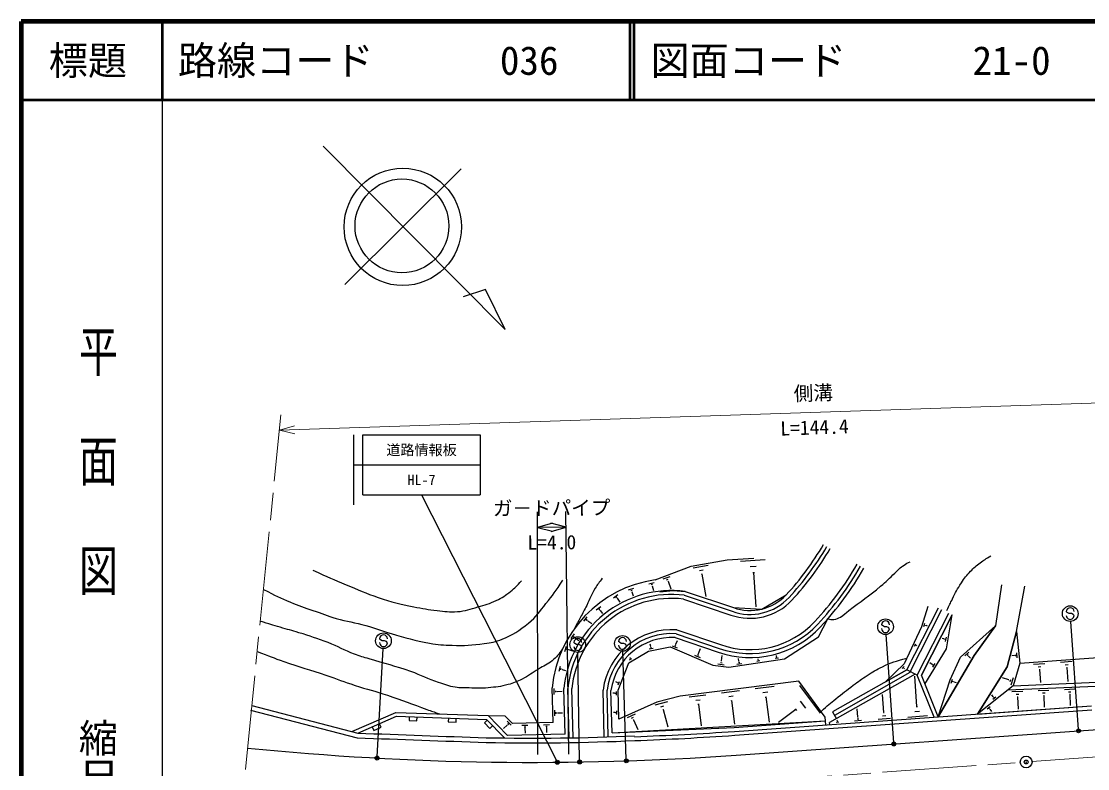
# Model space of a CAD drawing. Units: millimetres, scale not verified. Extents: x 40000 to 680000, y 20000 to 380000.
# Drawn here: x 40000 to 176229, y 284592 to 380000 of the extents above; entities that cross this region are included whole.
import ezdxf
from ezdxf.enums import TextEntityAlignment as Align

# ---------------------------------------------------------------- set-up
doc = ezdxf.new("R2010")
doc.units = ezdxf.units.MM
doc.header["$LTSCALE"] = 1000
doc.header["$PDMODE"] = 32
doc.header["$PDSIZE"] = 500
doc.linetypes.add('CHAIN', pattern=[18.5, 12, -1.5, 3.5, -1.5])
for name, color, linetype, lineweight in [('S-BGD', 7, 'Continuous', 25), ('S-BMK', 2, 'CHAIN', 13), ('S-BMK-SRVR', 3, 'Continuous', 25), ('S-STR-HTXT', 7, 'Continuous', 13), ('S-STR-STRC', 7, 'Continuous', 25), ('S-TTL', 2, 'Continuous', 140), ('S-TTL-BAND', 7, 'Continuous', 25), ('S-TTL-LINE', 7, 'Continuous', 50)]:
    doc.layers.add(name, color=color, linetype=linetype, lineweight=lineweight)
doc.layers.add('S-TTL-TXT', color=7, linetype='Continuous')
doc.styles.add('@ＭＳ ゴシック', font='')
doc.styles.add('ＭＳ ゴシック', font='')
doc.styles.get('@ＭＳ ゴシック').set_extended_font_data('@MS Gothic')
doc.styles.get('ＭＳ ゴシック').set_extended_font_data('MS Gothic')

msp = doc.modelspace()

# ---------------------------------------------------------------- linework, layer by layer
at = {"layer": 'S-BGD'}
for p, q in [((78543, 364058), (101822, 340668)), ((96198, 361190), (81327, 346390)), ((99315, 345745), (96467, 344808)), ((101822, 340668), (99315, 345745)), ((125594, 310438), (130184, 311237)), ((130184, 311237), (133559, 311444)), ((131887, 311091), (135015, 311283)), ((120990, 308687), (125594, 310438)), ((125826, 310224), (127726, 310555)), ((126622, 309874), (127096, 309956)), ((126882, 309430), (127001, 309450)), ((126942, 309440), (127442, 306568)), ((133108, 310381), (133890, 310429)), ((133449, 309617), (133645, 309629)), ((133547, 309623), (133815, 305250)), ((120155, 308180), (120830, 308379)), ((120458, 308086), (120626, 308136)), ((120571, 307936), (120613, 307948)), ((120592, 307942), (120769, 307343)), ((122006, 308806), (122893, 309143)), ((122423, 308711), (122645, 308795)), ((122591, 308521), (122646, 308542)), ((122618, 308531), (122994, 307544)), ((165206, 308054), (164437, 302815)), ((167128, 302114), (168187, 307910)), ((115649, 306421), (116216, 306819)), ((115961, 306429), (116103, 306528)), ((117567, 307417), (118237, 307615)), ((117868, 307323), (118035, 307373)), ((117980, 307174), (118022, 307186)), ((118001, 307180), (118156, 306656)), ((121568, 307173), (123282, 307329)), ((123282, 307329), (124805, 307222)), ((124693, 306732), (130802, 304680)), ((124805, 307222), (130965, 305153)), ((124805, 307222), (130965, 305153)), ((134585, 304960), (137717, 306784)), ((113458, 304886), (114018, 305278)), ((116114, 306324), (116149, 306349)), ((116131, 306337), (116467, 305858)), ((124583, 306242), (130638, 304208)), ((130965, 305153), (134585, 304960)), ((155830, 305276), (155015, 302719)), ((111865, 303405), (112291, 303986)), ((113766, 304893), (113906, 304991)), ((113917, 304790), (113952, 304815)), ((113934, 304802), (114226, 304387)), ((153112, 297220), (157151, 305138)), ((153112, 297220), (157151, 305138)), ((153490, 296859), (157597, 304910)), ((154448, 296538), (158488, 304456)), ((154997, 296514), (158933, 304229)), ((158933, 304229), (154997, 296514)), ((158175, 299897), (158933, 304229)), ((112170, 303516), (112277, 303662)), ((112355, 303464), (112382, 303501)), ((112369, 303483), (112867, 303116)), ((141833, 301404), (143027, 303717)), ((155015, 302719), (152795, 297970)), ((155289, 302755), (155416, 303153)), ((155436, 302873), (155468, 302972)), ((155547, 302878), (155555, 302903)), ((155551, 302891), (155703, 302842)), ((159966, 298825), (164437, 302815)), ((164437, 302815), (161745, 299017)), ((161745, 299017), (164437, 302815)), ((110262, 301221), (110690, 301804)), ((110568, 301333), (110675, 301478)), ((110754, 301280), (110780, 301317)), ((110767, 301299), (111216, 300969)), ((123543, 301316), (129009, 299480)), ((123640, 301811), (129172, 299953)), ((123739, 302306), (129334, 300426)), ((131313, 286313), (347719, 301696)), ((137478, 298608), (141833, 301404)), ((157869, 301154), (157652, 301192)), ((157867, 301137), (157872, 301170)), ((157990, 301065), (158013, 301197)), ((158087, 300844), (158179, 301372)), ((165945, 297611), (167128, 302114)), ((167128, 302114), (165945, 297611)), ((167128, 302114), (167561, 298044)), ((167561, 298044), (208363, 301126)), ((109453, 299568), (109648, 300231)), ((109692, 299768), (109741, 299933)), ((109876, 299781), (109888, 299823)), ((109882, 299802), (110430, 299641)), ((120104, 299609), (122885, 300138)), ((120200, 299882), (120703, 299977)), ((120404, 300181), (120347, 300479)), ((120365, 300043), (120491, 300067)), ((120388, 300178), (120420, 300184)), ((122885, 300138), (128328, 297814)), ((123168, 300289), (123788, 300025)), ((123467, 300345), (123622, 300279)), ((123591, 300475), (123630, 300458)), ((123610, 300467), (123821, 300960)), ((126510, 299286), (126786, 299932)), ((154121, 300216), (154272, 300539)), ((154259, 300299), (154296, 300380)), ((154354, 300292), (154363, 300312)), ((154358, 300302), (154395, 300285)), ((155447, 295394), (158175, 299897)), ((117603, 298123), (120104, 299609)), ((117707, 298475), (118014, 298658)), ((117769, 298720), (117738, 298772)), ((117760, 298715), (117779, 298726)), ((117776, 298621), (117853, 298666)), ((125998, 299081), (126716, 298774)), ((126344, 299145), (126523, 299069)), ((126488, 299296), (126533, 299277)), ((129415, 298342), (129467, 298335)), ((129441, 298339), (129538, 299049)), ((130373, 297535), (137478, 298608)), ((131673, 298298), (131620, 298648)), ((133965, 298330), (134339, 298387)), ((134091, 298445), (134185, 298459)), ((134112, 298544), (134136, 298548)), ((134124, 298546), (134116, 298600)), ((136310, 298685), (136719, 298747)), ((136448, 298810), (136550, 298826)), ((136484, 298920), (136463, 299059)), ((136471, 298918), (136497, 298922)), ((161745, 299017), (157128, 291206)), ((157128, 291206), (161745, 299017)), ((158668, 295940), (159966, 298825)), ((160538, 299000), (161035, 299443)), ((160835, 299042), (160959, 299153)), ((160992, 298959), (161023, 298987)), ((161008, 298973), (161269, 298680)), ((166884, 299027), (166550, 298991)), ((166886, 299007), (166882, 299047)), ((167052, 298964), (167035, 299123)), ((167236, 298743), (167168, 299378)), ((108710, 297041), (108893, 297662)), ((108934, 297228), (108979, 297383)), ((109106, 297241), (109118, 297279)), ((109112, 297260), (109539, 297134)), ((116264, 294607), (117603, 298123)), ((128328, 297814), (130373, 297535)), ((128968, 297979), (129801, 297865)), ((129308, 298145), (129517, 298116)), ((131412, 297944), (132026, 298037)), ((131619, 298133), (131773, 298156)), ((131653, 298295), (131692, 298301)), ((153112, 297220), (143628, 291831)), ((152795, 297970), (150400, 295679)), ((150400, 295679), (153112, 297220)), ((152538, 297378), (152786, 297614)), ((152690, 297405), (152752, 297464)), ((152772, 297365), (152788, 297380)), ((152780, 297373), (152819, 297332)), ((154448, 296538), (153112, 297220)), ((156361, 297908), (156077, 298081)), ((156352, 297894), (156370, 297923)), ((156442, 297780), (156512, 297896)), ((156453, 297536), (156733, 298000)), ((162164, 291564), (165945, 297611)), ((165945, 297611), (162164, 291564)), ((167561, 298044), (166695, 295185)), ((169324, 297926), (170760, 298035)), ((169889, 297608), (170248, 297635)), ((170051, 297259), (170141, 297266)), ((170096, 297263), (170223, 295583)), ((172766, 298186), (174260, 298299)), ((173354, 297855), (173728, 297883)), ((173523, 297492), (173616, 297499)), ((173569, 297496), (173703, 295729)), ((116127, 295603), (115929, 295678)), ((116262, 295303), (116427, 295737)), ((139325, 295754), (124175, 293863)), ((142701, 291183), (139325, 295754)), ((154179, 296676), (143253, 290468)), ((154179, 296676), (143253, 290468)), ((153490, 296859), (143875, 291397)), ((154406, 292524), (154132, 296389)), ((154448, 296538), (154179, 296676)), ((156604, 291169), (154448, 296538)), ((156604, 291169), (154448, 296538)), ((157128, 291206), (154997, 296514)), ((157128, 291206), (158668, 295940)), ((158796, 295524), (158955, 296014)), ((158978, 295668), (159018, 295790)), ((159115, 295674), (159125, 295704)), ((159120, 295689), (159434, 295587)), ((166140, 295921), (165327, 296167)), ((166131, 295891), (166149, 295950)), ((166340, 295731), (166412, 295967)), ((166469, 295304), (166756, 296250)), ((166695, 295185), (183641, 295895)), ((166695, 295185), (183641, 295895)), ((107928, 290473), (107818, 294893)), ((108088, 294064), (108070, 294814)), ((108269, 294350), (108264, 294537)), ((108455, 294425), (108453, 294472)), ((108454, 294448), (109079, 294464)), ((109465, 289011), (109319, 294842)), ((109465, 289011), (109319, 294842)), ((109978, 288524), (109820, 294823)), ((110478, 288532), (110321, 294805)), ((114476, 288629), (114326, 294628)), ((114976, 288645), (114827, 294601)), ((115463, 289162), (115328, 294574)), ((115908, 294161), (115905, 294278)), ((116029, 293988), (116018, 294456)), ((116122, 295589), (116133, 295616)), ((116215, 295507), (116257, 295616)), ((116353, 290914), (116264, 294607)), ((129464, 294271), (131737, 294555)), ((133760, 294808), (136180, 295110)), ((134743, 294316), (135348, 294391)), ((139417, 295209), (142039, 291658)), ((166695, 295185), (162164, 291564)), ((166034, 294657), (182040, 295327)), ((166538, 294428), (167935, 294486)), ((169923, 294570), (171272, 294626)), ((170443, 294254), (170780, 294268)), ((173260, 294709), (174560, 294764)), ((173761, 294405), (174086, 294418)), ((115790, 294216), (115587, 294211)), ((115790, 294202), (115789, 294231)), ((121193, 293062), (116353, 290914)), ((120973, 292744), (122605, 293183)), ((124175, 293863), (121193, 293062)), ((125312, 293753), (127443, 294019)), ((126177, 293320), (126710, 293387)), ((130387, 293810), (130955, 293881)), ((130671, 293268), (130813, 293286)), ((130742, 293277), (131115, 290286)), ((135046, 293739), (135197, 293758)), ((135121, 293749), (135523, 290532)), ((139513, 293222), (140168, 292334)), ((150195, 291770), (150032, 294060)), ((164154, 293778), (163970, 294008)), ((164117, 293445), (164487, 293741)), ((164143, 293769), (164166, 293787)), ((164182, 293648), (164274, 293722)), ((167076, 294100), (167426, 294115)), ((167222, 293757), (167309, 293760)), ((167266, 293758), (167332, 292182)), ((170584, 293922), (170668, 293926)), ((170626, 293924), (170689, 292421)), ((173897, 294085), (173978, 294088)), ((173937, 294087), (173997, 292656)), ((69290, 292068), (82914, 288542)), ((69440, 292649), (83003, 289139)), ((82214, 289343), (87854, 291777)), ((87854, 291777), (99652, 291378)), ((108157, 291315), (108138, 292065)), ((108338, 291601), (108333, 291788)), ((108523, 291676), (108522, 291723)), ((108523, 291699), (109148, 291715)), ((115849, 291749), (115649, 291745)), ((115850, 291735), (115849, 291764)), ((115967, 291694), (115965, 291811)), ((116088, 291522), (116077, 291988)), ((117455, 291130), (118476, 291583)), ((121694, 292501), (122102, 292610)), ((121957, 292134), (122059, 292161)), ((122008, 292147), (122601, 289939)), ((126444, 292813), (126577, 292829)), ((126510, 292821), (126856, 290048)), ((131096, 289356), (176714, 292598)), ((131132, 288857), (176749, 292100)), ((138953, 292123), (136738, 290487)), ((138871, 292234), (139035, 292012)), ((143628, 291831), (144122, 290962)), ((146873, 291175), (146798, 292223)), ((150145, 291766), (150245, 291774)), ((154137, 291875), (154765, 291919)), ((154328, 292519), (154485, 292530)), ((162164, 291564), (176714, 292598)), ((163396, 292228), (163766, 292525)), ((163609, 292247), (163702, 292321)), ((163718, 292182), (163741, 292201)), ((163729, 292191), (163963, 291898)), ((83003, 289139), (87949, 291273)), ((85955, 289869), (85757, 290328)), ((87949, 291273), (99432, 290885)), ((89561, 291219), (89544, 290719)), ((89544, 290719), (90544, 290685)), ((90544, 290685), (90560, 291185)), ((94558, 291050), (94541, 290550)), ((94541, 290550), (95541, 290517)), ((95541, 290517), (95558, 291016)), ((99518, 290796), (99157, 290450)), ((99157, 290450), (99851, 289729)), ((99432, 290885), (101721, 288508)), ((99652, 291378), (102108, 288827)), ((99652, 291378), (101768, 291343)), ((102108, 288827), (99652, 291378)), ((101768, 291343), (102730, 290343)), ((102069, 290670), (102589, 290129)), ((102129, 290337), (102259, 290202)), ((107928, 290473), (102730, 290343)), ((106710, 290192), (107460, 290211)), ((115463, 289162), (142736, 290684)), ((117951, 291045), (118206, 291158)), ((118160, 290832), (118224, 290861)), ((118192, 290846), (118754, 289580)), ((131061, 289854), (142736, 290684)), ((142772, 290186), (142701, 291183)), ((143270, 290221), (143253, 290468)), ((144100, 290531), (144426, 290554)), ((144216, 290621), (144298, 290627)), ((144241, 290704), (144261, 290706)), ((144251, 290705), (144246, 290773)), ((146459, 290698), (147349, 290762)), ((146777, 290944), (147000, 290960)), ((146845, 291173), (146900, 291177)), ((149450, 290911), (151054, 291025)), ((150023, 291355), (150424, 291383)), ((153241, 291180), (155750, 291359)), ((84839, 289932), (85037, 289472)), ((85037, 289472), (85955, 289869)), ((99851, 289729), (100211, 290076)), ((102059, 290139), (101609, 289706)), ((102043, 290156), (102075, 290122)), ((109465, 289011), (102108, 288827)), ((109465, 289011), (102108, 288827)), ((103961, 290124), (104711, 290142)), ((104247, 289943), (104434, 289948)), ((104322, 289758), (104369, 289759)), ((104345, 289758), (104361, 289133)), ((106996, 290012), (107183, 290017)), ((107071, 289826), (107118, 289828)), ((107094, 289827), (107110, 289202)), ((115463, 289162), (131061, 289854))]:
    msp.add_line(p, q, dxfattribs=at)
for centre, radius in [((88733, 353760), 7493), ((88628, 353878), 5995)]:
    msp.add_circle(centre, radius, dxfattribs=at)
for centre, radius, start, end in [((111232, 331357), 36130, 317.14488, 329.81551), ((111232, 331357), 36630, 317.14275, 329.81551), ((111232, 331357), 37130, 317.14074, 329.81551), ((111232, 331357), 41130, 317.12781, 329.81551), ((111232, 331357), 41630, 317.12649, 329.81551), ((111232, 331357), 42130, 317.12522, 329.81551), ((123080, 293505), 15326, 97.84046, 174.80073), ((123080, 293505), 13826, 82.83518, 174.44979), ((123080, 293505), 13326, 83.04787, 174.31983), ((133098, 311117), 6334, 250.32864, 316.82843), ((123080, 293505), 12826, 83.27292, 174.18232), ((133098, 311117), 7334, 250.4066, 316.85065), ((133098, 311117), 6834, 250.36976, 316.84019), ((133098, 311117), 12334, 250.64126, 316.91521), ((133098, 311117), 11834, 250.62473, 316.91081), ((133098, 311117), 11334, 250.60712, 316.90609), ((123080, 293505), 8826, 85.71782, 172.68968), ((123080, 293505), 8326, 86.14284, 172.43045), ((123080, 293505), 7826, 86.60821, 172.14669), ((164187, 2300837), 2013335, 267.68903, 268.15578), ((105423, 650533), 362088, 272.04535, 274.06583), ((105423, 650533), 362588, 272.04576, 274.06584), ((164187, 2300837), 2013935, 267.68721, 268.15589), ((105273, 584377), 296491, 268.86073, 272.53175), ((105273, 584377), 295891, 268.86144, 272.53175), ((105423, 650533), 365138, 264.25847, 274.06584)]:
    msp.add_arc(centre, radius, start, end, dxfattribs=at)
for points, knots in [([(143027, 303717), (143361, 303646), (143506, 303622), (143812, 303654), (144160, 303691), (144360, 303765), (144659, 303946), (145104, 304216), (145299, 304446), (145712, 304764), (147298, 305985), (148244, 306596), (149783, 307876), (150523, 308491), (150877, 308903), (151589, 309550), (152043, 309963), (152255, 310254), (152773, 310584), (153070, 310774), (153190, 310845), (153563, 311017)], [0, 0, 0, 0, 1, 1, 1, 2, 2, 2, 3, 3, 3, 4, 4, 4, 5, 5, 5, 6, 6, 6, 7, 7, 7, 7]), ([(158248, 304779), (158571, 305493), (158665, 305687), (158954, 306259), (159367, 307077), (159582, 307548), (160093, 308309), (160502, 308920), (160751, 309254), (161254, 309790), (161690, 310254), (161977, 310475), (162484, 310860), (163001, 311253), (163206, 311374), (163874, 311771)], [0, 0, 0, 0, 1, 1, 1, 2, 2, 2, 3, 3, 3, 4, 4, 4, 5, 5, 5, 5]), ([(77223, 309935), (79270, 309020), (79806, 308779), (81480, 308081), (83079, 307414), (83957, 306987), (85600, 306433), (87332, 305849), (88342, 305637), (90131, 305266), (91291, 305026), (91946, 304905), (93123, 304783), (94127, 304680), (94696, 304561), (95702, 304637), (96757, 304716), (97324, 304955), (98339, 305252), (99270, 305524), (99812, 305646), (100683, 306072), (101436, 306441), (101846, 306691), (102500, 307215), (103099, 307696), (103307, 307921), (103906, 308592)], [0, 0, 0, 0, 1, 1, 1, 2, 2, 2, 3, 3, 3, 4, 4, 4, 5, 5, 5, 6, 6, 6, 7, 7, 7, 8, 8, 8, 9, 9, 9, 9]), ([(70930, 307472), (72539, 306654), (72996, 306409), (74371, 305845), (75481, 305391), (76122, 305187), (77253, 304788), (78404, 304381), (79042, 304126), (80214, 303783), (81682, 303354), (82550, 303282), (84021, 302858), (85291, 302492), (85976, 302196), (87246, 301827), (89146, 301275), (90218, 300972), (92163, 300611), (93274, 300405), (93915, 300393), (95045, 300347), (96646, 300280), (97552, 300362), (99142, 300558), (100050, 300670), (100561, 300790), (101416, 301113), (102864, 301661), (103585, 302216), (104800, 303175), (105821, 303982), (106199, 304651), (107020, 305660), (107930, 306779), (108211, 307204), (109188, 308648)], [0, 0, 0, 0, 1, 1, 1, 2, 2, 2, 3, 3, 3, 4, 4, 4, 5, 5, 5, 6, 6, 6, 7, 7, 7, 8, 8, 8, 9, 9, 9, 10, 10, 10, 11, 11, 11, 12, 12, 12, 12]), ([(114209, 308897), (113766, 308332), (113640, 308145), (113318, 307634), (112810, 306827), (112675, 306292), (112241, 305442), (111923, 304821), (111734, 304479), (111405, 303864), (111114, 303320), (111021, 303149), (110654, 302475)], [0, 0, 0, 0, 1, 1, 1, 2, 2, 2, 3, 3, 3, 4, 4, 4, 4]), ([(109154, 299903), (108631, 299164), (108428, 298879), (107820, 298366), (107210, 297851), (106755, 297722), (106074, 297307), (105253, 296808), (104840, 296443), (103975, 296025), (103300, 295700), (102917, 295509), (102192, 295320), (101211, 295063), (100639, 294995), (99629, 294911), (98696, 294834), (98168, 294871), (97233, 294892), (96528, 294909), (96127, 294873), (95431, 294985), (94581, 295122), (94131, 295327), (93314, 295598), (91900, 296066), (91171, 296498), (89766, 296991), (87713, 297711), (86512, 297959), (84435, 298607), (83701, 298836), (83275, 298922), (82559, 299202), (81222, 299724), (80536, 300169), (79197, 300687), (77762, 301244), (76933, 301490), (75464, 301951), (74535, 302242), (74001, 302359), (73068, 302638), (72071, 302936), (71752, 303039), (70524, 303433)], [0, 0, 0, 0, 1, 1, 1, 2, 2, 2, 3, 3, 3, 4, 4, 4, 5, 5, 5, 6, 6, 6, 7, 7, 7, 8, 8, 8, 9, 9, 9, 10, 10, 10, 11, 11, 11, 12, 12, 12, 13, 13, 13, 14, 14, 14, 15, 15, 15, 15]), ([(70134, 299555), (71752, 298916), (72190, 298755), (73520, 298276), (75604, 297525), (76813, 297227), (78912, 296518), (80369, 296025), (81171, 295706), (82633, 295228), (84237, 294705), (85167, 294509), (86765, 293968), (88747, 293298), (89831, 292846), (91805, 292152), (92433, 291931), (92631, 291860), (93413, 291589)], [0, 0, 0, 0, 1, 1, 1, 2, 2, 2, 3, 3, 3, 4, 4, 4, 5, 5, 5, 6, 6, 6, 6]), ([(142173, 291898), (143072, 292691), (143316, 292903), (144070, 293522), (144913, 294212), (145396, 294586), (146272, 295234), (146957, 295741), (147336, 296034), (148054, 296493), (148796, 296967), (149221, 297224), (150012, 297611), (151178, 298182), (151672, 298291), (153146, 298719)], [0, 0, 0, 0, 1, 1, 1, 2, 2, 2, 3, 3, 3, 4, 4, 4, 5, 5, 5, 5])]:
    msp.add_open_spline(points, degree=3, knots=knots, dxfattribs=at)
at = {"layer": 'S-BMK'}
for p, q in [((68619, 284490), (73173, 329777)), ((169116, 285492), (267368, 292476)), ((131561, 282822), (167620, 285385))]:
    msp.add_line(p, q, dxfattribs=at)
at = {"layer": 'S-BMK-SRVR'}
msp.add_circle((168368, 285439), 750, dxfattribs=at)
msp.add_point((168368, 285439), dxfattribs=at)
at = {"layer": 'S-STR-HTXT'}
for p, q in [((209544, 332377), (72973, 327787)), ((74886, 328370), (72973, 327787)), ((72973, 327787), (74921, 327335))]:
    msp.add_line(p, q, dxfattribs=at)
at = {"layer": 'S-STR-STRC'}
for p, q in [((82461, 318281), (82461, 327206)), ((83624, 319531), (83624, 327206)), ((83624, 327206), (98624, 327206)), ((98624, 327206), (98624, 319531)), ((82461, 323369), (83624, 323369)), ((83624, 323369), (98624, 323369)), ((83624, 319531), (98624, 319531)), ((91124, 319531), (108403, 285541)), ((109959, 286423), (109573, 317421)), ((105970, 286395), (105923, 317395)), ((107854, 315926), (105926, 315395)), ((109597, 315421), (105926, 315395)), ((105926, 315395), (107862, 314891)), ((109597, 315421), (107662, 315925)), ((107669, 314890), (109597, 315421)), ((173602, 304526), (173502, 304644)), ((173847, 304387), (173602, 304526)), ((174147, 304384), (173847, 304387)), ((174393, 304272), (174147, 304384)), ((174499, 304136), (174393, 304272)), ((150007, 302849), (149908, 302967)), ((150252, 302709), (150007, 302849)), ((150553, 302707), (150252, 302709)), ((150798, 302595), (150553, 302707)), ((150904, 302459), (150798, 302595)), ((175050, 289573), (174068, 303388)), ((85871, 301059), (85772, 301177)), ((151455, 287896), (150473, 301711)), ((85454, 286091), (86212, 299920)), ((86116, 300920), (85871, 301059)), ((86417, 300918), (86116, 300920)), ((86662, 300806), (86417, 300918)), ((86768, 300670), (86662, 300806)), ((110694, 300581), (110594, 300699)), ((110939, 300441), (110694, 300581)), ((111239, 300439), (110939, 300441)), ((111484, 300327), (111239, 300439)), ((111590, 300191), (111484, 300327)), ((116405, 300720), (116306, 300838)), ((116650, 300580), (116405, 300720)), ((116951, 300578), (116650, 300580)), ((117196, 300466), (116951, 300578)), ((117302, 300330), (117196, 300466)), ((111329, 285592), (111105, 299440)), ((117283, 285737), (116833, 299580))]:
    msp.add_line(p, q, dxfattribs=at)
for centre, radius in [((173997, 304385), 1000), ((150402, 302708), 1000), ((86266, 300919), 1000), ((111089, 300440), 1000), ((116800, 300579), 1000), ((175061, 289423), 150), ((175061, 289423), 120), ((175061, 289423), 90), ((175061, 289423), 60), ((175061, 289423), 30), ((151466, 287746), 150), ((151466, 287746), 120), ((151466, 287746), 90), ((151466, 287746), 60), ((151466, 287746), 30), ((85446, 285941), 150), ((85446, 285941), 120), ((85446, 285941), 90), ((85446, 285941), 60), ((85446, 285941), 30), ((108471, 285407), 150), ((108471, 285407), 120), ((108471, 285407), 90), ((108471, 285407), 60), ((108471, 285407), 30), ((111332, 285442), 150), ((111332, 285442), 120), ((111332, 285442), 90), ((111332, 285442), 60), ((111332, 285442), 30), ((117288, 285587), 150), ((117288, 285587), 120), ((117288, 285587), 90), ((117288, 285587), 60), ((117288, 285587), 30)]:
    msp.add_circle(centre, radius, dxfattribs=at)
for centre, start, end in [((173999, 304140), 179.55488, 359.55488), ((174002, 304640), 359.55488, 179.55488), ((150404, 302463), 179.55488, 359.55488), ((150408, 302963), 359.55488, 179.55488), ((86272, 301174), 359.55488, 179.55488), ((111094, 300695), 359.55488, 179.55488), ((116806, 300834), 359.55488, 179.55488), ((86268, 300674), 179.55488, 359.55488), ((111090, 300195), 179.55488, 359.55488), ((116802, 300334), 179.55488, 359.55488)]:
    msp.add_arc(centre, 500, start, end, dxfattribs=at)
for p in [(175061, 289423), (151466, 287746), (85446, 285941), (108471, 285407), (111332, 285442), (117288, 285587)]:
    msp.add_point(p, dxfattribs=at)
at = {"layer": 'S-TTL'}
for p, q in [((40000, 380000), (40000, 20000)), ((680000, 380000), (40000, 380000)), ((40000, 380000), (40000, 20000)), ((680000, 380000), (40000, 380000))]:
    msp.add_line(p, q, dxfattribs=at)
at = {"layer": 'S-TTL-BAND'}
msp.add_line((58000, 370000), (58000, 20000), dxfattribs=at)
msp.add_line((58000, 370000), (58000, 20000), dxfattribs=at)
at = {"layer": 'S-TTL-LINE'}
for p, q in [((58000, 380000), (58000, 370000)), ((58000, 380000), (58000, 370000)), ((117750, 380000), (117750, 370000)), ((117750, 380000), (117750, 370000)), ((118250, 380000), (118250, 370000)), ((118250, 380000), (118250, 370000)), ((40000, 370000), (680000, 370000)), ((40000, 370000), (680000, 370000))]:
    msp.add_line(p, q, dxfattribs=at)

# ---------------------------------------------------------------- texts
at = {"layer": 'S-STR-HTXT', "style": 'ＭＳ ゴシック'}
msp.add_text('側溝', height=1833, rotation=1.925, dxfattribs=at).set_placement((141225, 331082), align=Align.BOTTOM_CENTER)
at = {"layer": 'S-STR-HTXT', "style": '@ＭＳ ゴシック'}
msp.add_text('L=144.4', height=1833, rotation=1.925, dxfattribs=at).set_placement((141292, 329083), align=Align.TOP_CENTER)
at = {"layer": 'S-STR-STRC', "style": 'ＭＳ ゴシック'}
for s, p in [('道路情報板', (91124, 325287)), ('HL-7', (91124, 321450))]:
    msp.add_text(s, height=1320, dxfattribs=at).set_placement(p, align=Align.MIDDLE_CENTER)
msp.add_text('ガ－ドパイプ', height=1833, rotation=0.4, dxfattribs=at).set_placement((107755, 316408), align=Align.BOTTOM_CENTER)
at = {"layer": 'S-STR-STRC', "style": '@ＭＳ ゴシック'}
msp.add_text('L=4.0', height=1833, rotation=0.4, dxfattribs=at).set_placement((107769, 314408), align=Align.TOP_CENTER)
at = {"layer": 'S-TTL-BAND', "style": '@ＭＳ ゴシック', "width": 1.4}
msp.add_text('平  面  図', height=3666, rotation=270, dxfattribs=at).set_placement((49777, 306475), align=Align.MIDDLE_RIGHT)
msp.add_text('平  面  図', height=3666, rotation=270, dxfattribs=at).set_placement((49777, 306475), align=Align.MIDDLE_RIGHT)
at = {"layer": 'S-TTL-BAND', "style": '@ＭＳ ゴシック'}
msp.add_text('縮尺千分の一', height=3666, rotation=270, dxfattribs=at).set_placement((49777, 261030), align=Align.MIDDLE_RIGHT)
msp.add_text('縮尺千分の一', height=3666, rotation=270, dxfattribs=at).set_placement((49777, 261030), align=Align.MIDDLE_RIGHT)
at = {"layer": 'S-TTL-TXT', "style": 'ＭＳ ゴシック'}
msp.add_text('標題', height=3666, dxfattribs=at).set_placement((48500, 375000), align=Align.MIDDLE_CENTER)
msp.add_text('標題', height=3666, dxfattribs=at).set_placement((48500, 375000), align=Align.MIDDLE_CENTER)
for s, p in [('路線コード', (60000, 375000)), ('路線コード', (60000, 375000)), ('036', (101142, 375000)), ('図面コード', (120380, 375000)), ('図面コード', (120380, 375000)), ('21-0', (161521, 375000))]:
    msp.add_text(s, height=3666, dxfattribs=at).set_placement(p, align=Align.MIDDLE_LEFT)

doc.saveas('drawing.dxf')
